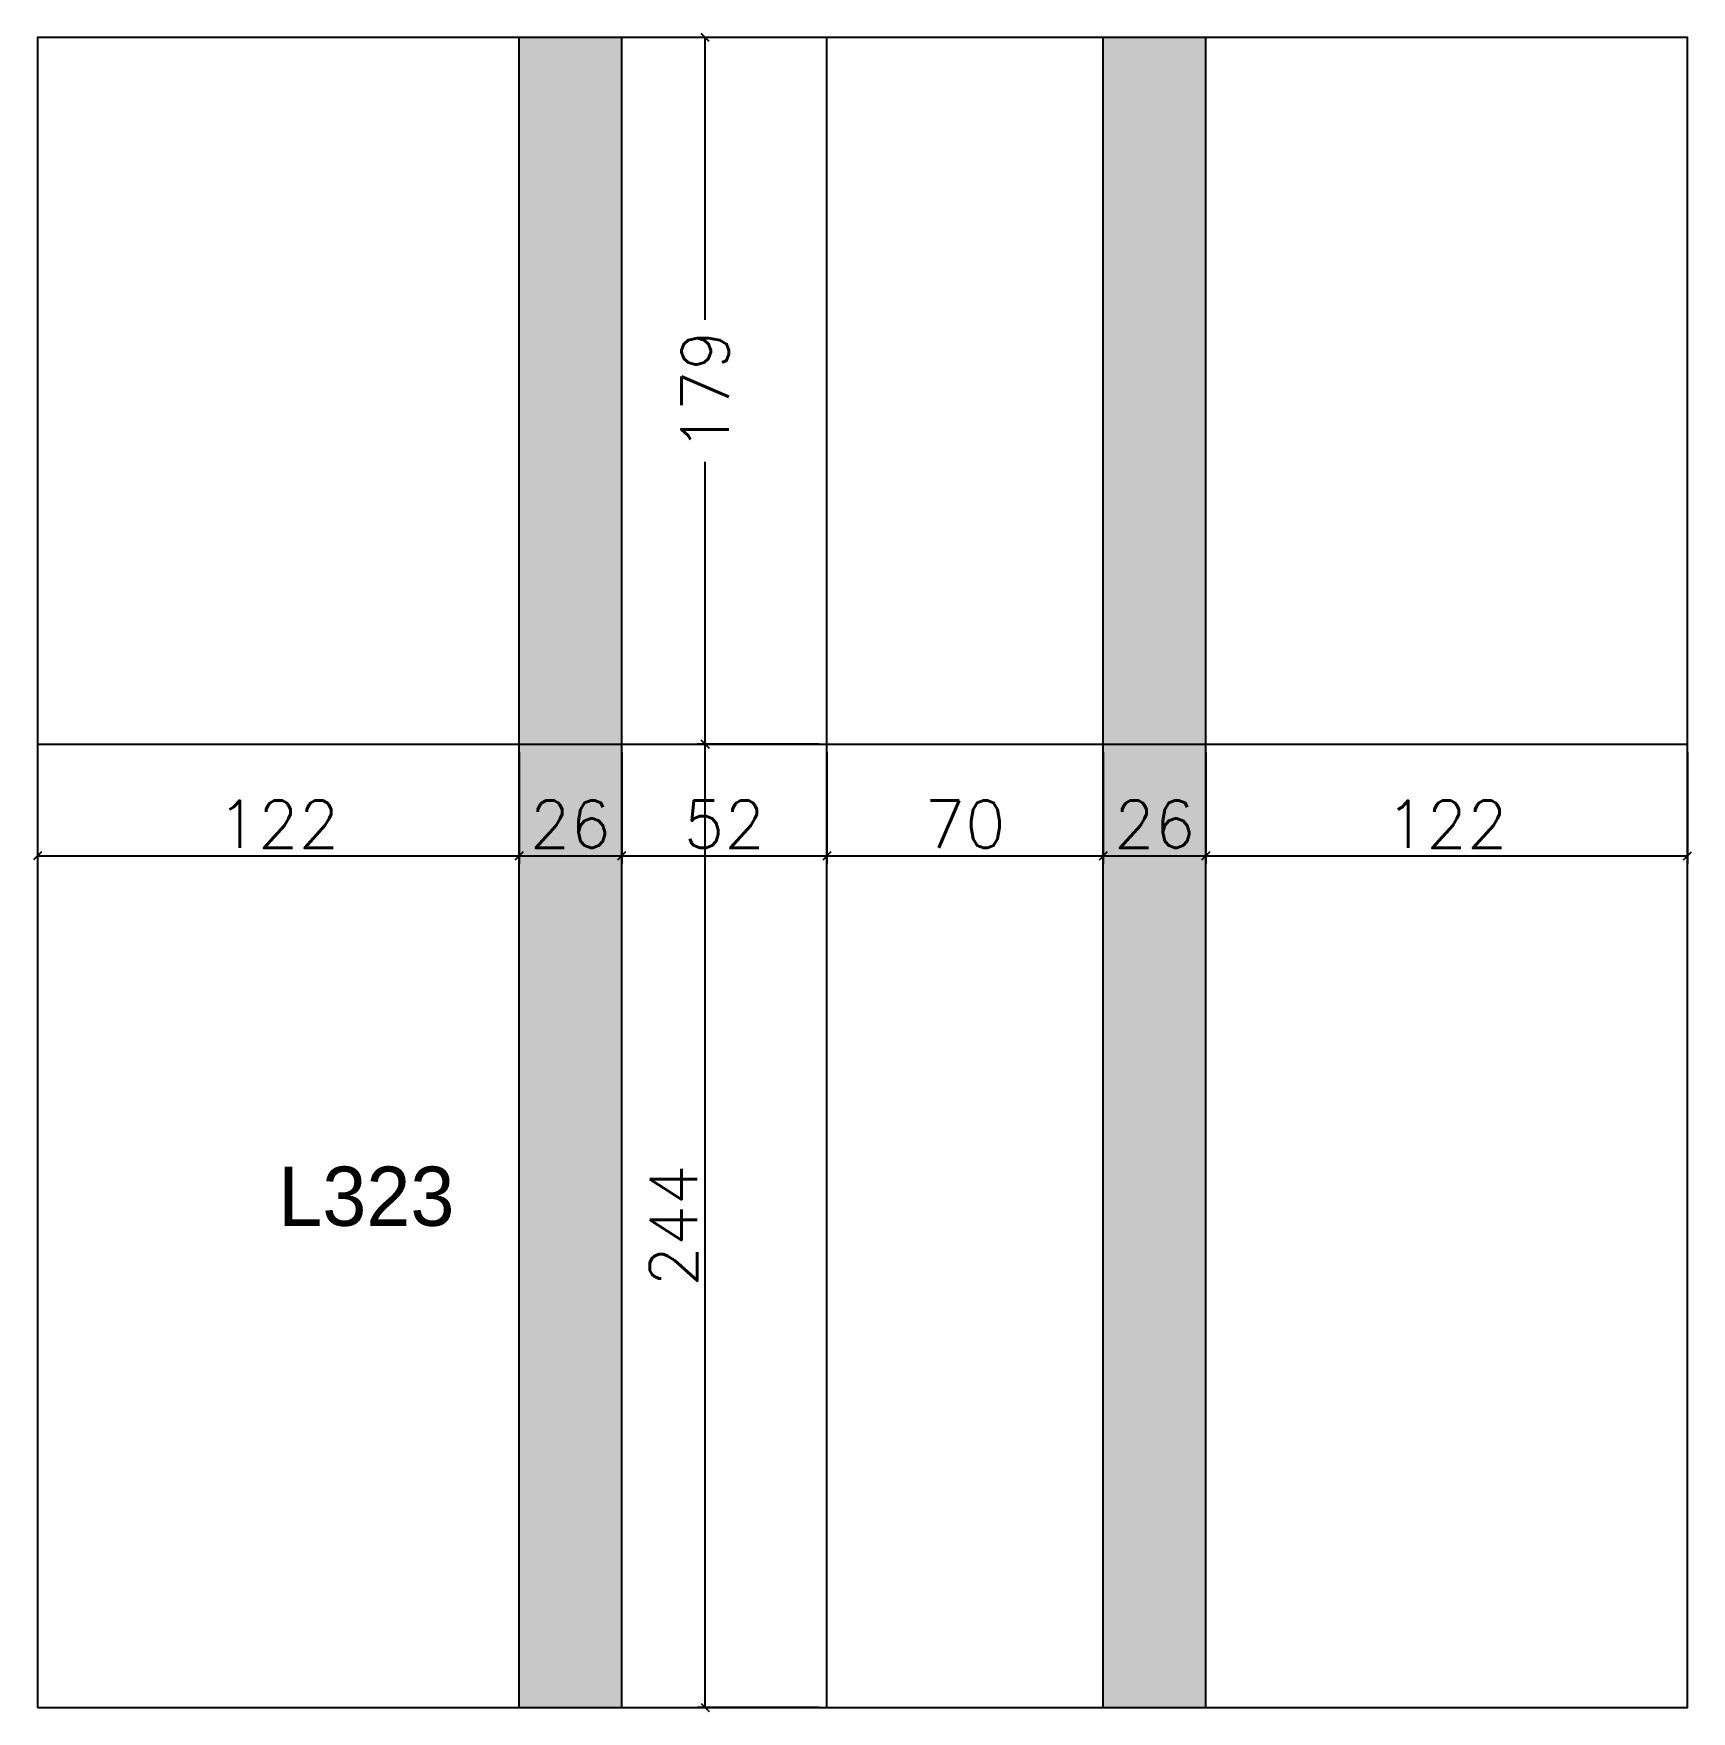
# Model space of a CAD drawing. Extents: x 4477 to 4897, y 1667 to 2092.
import ezdxf

# ---------------------------------------------------------------- set-up
doc = ezdxf.new("R2010")
doc.units = 0
for name, color, linetype in [('COTA', 241, 'Continuous'), ('Hachura', 251, 'Continuous'), ('NOMENCLATURA', 7, 'Continuous'), ('PAINEIS', 6, 'Continuous')]:
    doc.layers.add(name, color=color, linetype=linetype)
doc.styles.add('Romans', font='romans.shx', dxfattribs={"height": 12})
doc.dimstyles.new('cotas', dxfattribs={"dimtxt": 9, "dimasz": 2, "dimexe": 2, "dimexo": 2, "dimgap": 2, "dimtad": 1, "dimdec": 1, "dimzin": 12, "dimtxsty": 'Romans', "dimblk": 'OBLIQUE', "dimcen": 2.5, "dimclrd": 4, "dimclre": 4, "dimclrt": 240, "dimazin": 3, "dimtfac": 1, "dimtmove": 0, "dimatfit": 3})

# ---------------------------------------------------------------- blocks, each defined once
blk = doc.blocks.new('_OBLIQUE')
at = {"color": 0, "linetype": 'BYBLOCK'}
blk.add_line((-0.5, -0.5), (0.5, 0.5), dxfattribs=at)

msp = doc.modelspace()

# ---------------------------------------------------------------- hatches: boundary and pattern name
at = {"layer": 'Hachura'}
h = msp.add_hatch(color=8, dxfattribs=at)
h.dxf.hatch_style = 1
h.paths.add_polyline_path([(4600.07, 1667.94), (4626.07, 1667.94), (4626.07, 2090.94), (4600.07, 2090.94)])
h = msp.add_hatch(color=8, dxfattribs=at)
h.dxf.hatch_style = 1
h.paths.add_polyline_path([(4748.07, 1667.94), (4774.07, 1667.94), (4774.07, 2090.94), (4748.07, 2090.94)])

# ---------------------------------------------------------------- linework, layer by layer
at = {"layer": 'PAINEIS', "lineweight": 25}
for p, q in [((4600.07, 1667.94), (4600.07, 2090.94)), ((4626.07, 1667.94), (4626.07, 2090.94)), ((4748.07, 1667.94), (4748.07, 2090.94)), ((4774.07, 1667.94), (4774.07, 2090.94))]:
    msp.add_line(p, q, dxfattribs=at)
at = {"layer": 'PAINEIS'}
for p, q in [((4678.07, 1667.94), (4678.07, 2090.94)), ((4478.07, 1911.94), (4896.07, 1911.94))]:
    msp.add_line(p, q, dxfattribs=at)
msp.add_lwpolyline([(4478.07, 1667.94), (4896.07, 1667.94), (4896.07, 2090.94), (4478.07, 2090.94)], close=True, dxfattribs=at)

# ---------------------------------------------------------------- texts
at = {"layer": 'NOMENCLATURA'}
msp.add_text('L323', height=15, dxfattribs=at).set_placement((4539.07, 1789.94))

# ---------------------------------------------------------------- dimensions: what is measured, and where the dimension line sits
at = {"layer": 'COTA'}
msp.add_linear_dim(base=(4647.21, 1911.94), p1=(4678.07, 1911.94), p2=(4678.07, 2090.94), angle=90, location=(4647.21, 2001.44), dimstyle='cotas', override={"dimtmove": 2}, dxfattribs=at).render()
msp.add_linear_dim(base=(4647.21, 1667.94), p1=(4678.07, 1667.94), p2=(4678.07, 1911.94), angle=90, dimstyle='cotas', dxfattribs=at).render()
for base, p1, p2 in [((4478.07, 1883.67), (4478.07, 1911.94), (4600.07, 1911.94)), ((4600.07, 1883.67), (4600.07, 1911.94), (4626.07, 1911.94)), ((4626.07, 1883.67), (4626.07, 1911.94), (4678.07, 1911.94)), ((4678.07, 1883.67), (4678.07, 1911.94), (4748.07, 1911.94)), ((4748.07, 1883.67), (4748.07, 1911.94), (4774.07, 1911.94)), ((4774.07, 1883.67), (4774.07, 1911.94), (4896.07, 1911.94))]:
    msp.add_linear_dim(base=base, p1=p1, p2=p2, dimstyle='cotas', dxfattribs=at).render()

doc.saveas('drawing.dxf')
